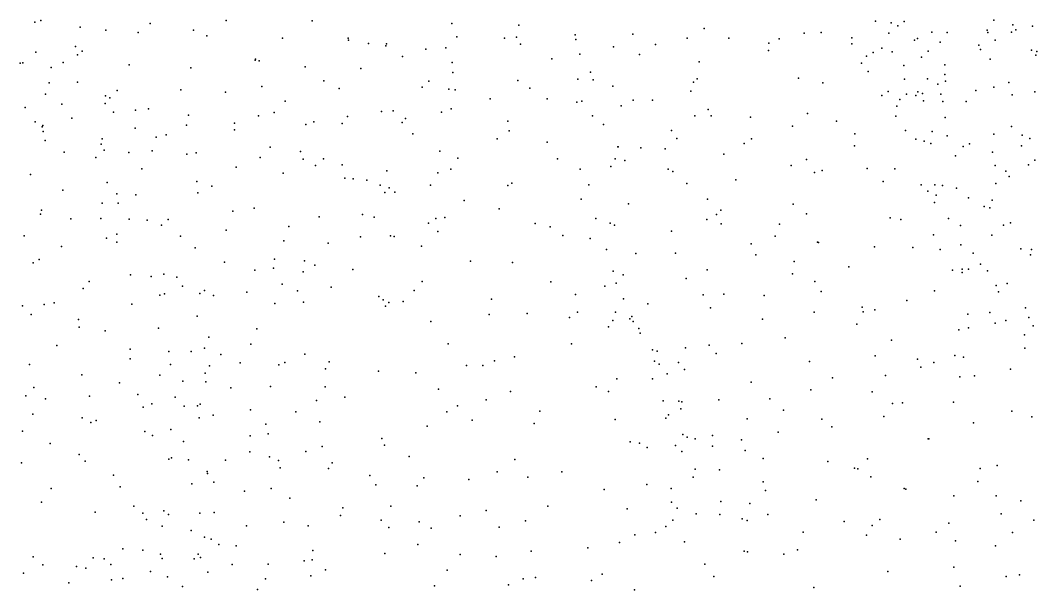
# Model space of a CAD drawing. Header units: metres. Extents: x -24.3 to 24.3, y -27.7 to 27.7.
# Drawn here: x -12.248 to -9.236, y 5.079 to 6.766 of the extents above; entities that cross this region are included whole.
import ezdxf

# ---------------------------------------------------------------- set-up
doc = ezdxf.new("R2010")
doc.units = ezdxf.units.M

msp = doc.modelspace()

# ---------------------------------------------------------------- linework, layer by layer
for p in [(-12.2051, 6.7605, -15.532), (-12.1877, 6.7656, 7.0452), (-11.8634, 6.7573, -15.4675), (-11.6382, 6.7656, 15.5664), (-11.3832, 6.7646, 24.3744), (-10.9692, 6.7571, 10.7973), (-10.7708, 6.7518, -12.7478), (-9.7134, 6.7643, 17.8836), (-9.6667, 6.7588, 18.1342), (-9.6467, 6.75, 18.3123), (-9.6282, 6.7629, 18.6979), (-9.3625, 6.7664, 16.6288), (-9.3065, 6.7534, 18.0607), (-9.2475, 6.7494, 14.7835), (-12.0708, 6.7458, -6.2667), (-11.9943, 6.7376, 11.3649), (-11.8991, 6.7302, 15.8038), (-11.7347, 6.7372, 15.6461), (-11.6955, 6.72, 11.3609), (-10.6039, 6.7232, 14.8332), (-10.433, 6.7255, -4.5563), (-10.2209, 6.7419, 14.8028), (-9.9248, 6.7288, -11.4309), (-9.8742, 6.7299, 26.1347), (-9.6734, 6.7279, 17.9963), (-9.5463, 6.7311, -11.1285), (-9.5013, 6.7304, 16.8857), (-9.3822, 6.7376, 15.5373), (-9.3798, 6.7304, 26.2002), (-9.3099, 6.7316, -4.9684), (-9.2976, 6.7379, -16.4066), (-12.0849, 6.6887, 24.5537), (-11.4706, 6.7135, 15.2627), (-11.2765, 6.7131, 15.0314), (-11.2759, 6.7081, 24.3934), (-11.2165, 6.6973, -14.7445), (-11.1645, 6.6907, 24.4374), (-11.163, 6.6965, 16.0136), (-10.9544, 6.7176, 24.5467), (-10.8132, 6.7133, 14.8414), (-10.7774, 6.7168, 24.701), (-10.7657, 6.6956, -12.4182), (-10.6012, 6.7092, -12.0919), (-10.3652, 6.695, -11.7886), (-10.2714, 6.7139, 25.8546), (-10.1481, 6.7137, 25.9835), (-10.0296, 6.6989, 14.7767), (-9.9984, 6.7114, 26.0842), (-9.7837, 6.7144, 17.2577), (-9.7831, 6.697, 14.7264), (-9.5974, 6.708, 18.5448), (-9.5885, 6.7127, 17.0126), (-9.5212, 6.7019, 26.2106), (-9.4069, 6.6925, 18.9571), (-9.3586, 6.7078, 16.7423), (-12.202, 6.6717, 7.5314), (-12.0789, 6.6637, -5.6724), (-12.0653, 6.6749, 15.9338), (-11.1158, 6.6595, 14.9139), (-11.0464, 6.6807, -14.3162), (-10.9873, 6.6853, 14.8814), (-10.5899, 6.6657, -3.957), (-10.4902, 6.6874, 14.833), (-10.413, 6.6649, 25.7262), (-10.0303, 6.6767, 15.9046), (-9.7397, 6.6606, -11.258), (-9.7198, 6.6712, 17.6597), (-9.6948, 6.684, 17.7831), (-9.6642, 6.6735, 17.1514), (-9.5571, 6.675, 18.7383), (-9.4017, 6.6799, 14.7446), (-9.2508, 6.678, 26.174), (-9.2383, 6.6627, 19.1473), (-9.2355, 6.6743, 16.6442), (-12.2482, 6.6394, 5.7874), (-12.2405, 6.6406, 16.16), (-12.1211, 6.6412, -6.0814), (-11.9259, 6.6343, 24.4699), (-11.5525, 6.6481, 24.3454), (-11.5507, 6.651, 16.0657), (-11.5398, 6.6465, 15.3623), (-11.4039, 6.629, 15.1531), (-10.9679, 6.6414, -13.7328), (-10.6728, 6.6519, 24.8508), (-10.2362, 6.6438, 16.0016), (-9.7551, 6.6395, 26.2005), (-9.6297, 6.6329, 26.2348), (-9.5768, 6.6577, -16.0138), (-9.5076, 6.6342, -14.5878), (-9.3732, 6.6516, -10.9323), (-12.1566, 6.6271, 16.0351), (-11.7432, 6.6257, 24.4353), (-11.2385, 6.6239, 14.9523), (-10.9663, 6.6116, 15.9584), (-10.558, 6.6128, 15.9755), (-9.7351, 6.6145, 17.4794), (-9.508, 6.6054, 17.0355), (-12.1628, 6.5815, 24.6245), (-12.0792, 6.5829, 7.364), (-11.5326, 6.5707, 9.8824), (-11.3482, 6.5872, 24.4075), (-11.0567, 6.5688, 11.0713), (-11.0372, 6.5862, 24.5236), (-10.7738, 6.5877, 14.8058), (-10.5953, 6.5916, -4.2642), (-10.5502, 6.5902, -11.8588), (-10.4918, 6.5708, 25.5884), (-10.2523, 6.5835, 25.9509), (-10.2415, 6.5932, -4.5948), (-9.9418, 6.5951, 14.7903), (-9.8695, 6.5813, 26.177), (-9.6272, 6.5924, -2.6148), (-9.5595, 6.593, 18.2468), (-9.5282, 6.577, 18.3695), (-9.5053, 6.5859, 18.523), (-9.3629, 6.5688, -2.4458), (-9.3185, 6.5826, 15.1313), (-12.1731, 6.5477, 16.1271), (-11.9959, 6.5428, 6.0556), (-11.9611, 6.5584, 6.9291), (-11.7725, 6.5609, -15.3131), (-11.6405, 6.5538, 15.4753), (-11.3033, 6.564, 10.1214), (-10.9776, 6.5627, 10.6431), (-10.9592, 6.5605, -13.1822), (-10.7382, 6.5653, 24.7749), (-10.2608, 6.5569, 14.8552), (-9.6943, 6.5441, 14.7599), (-9.6754, 6.5553, -14.8468), (-9.6211, 6.5479, 17.8096), (-9.5939, 6.5432, 17.94), (-9.5873, 6.5548, 15.4199), (-9.5743, 6.5493, 18.0576), (-9.5198, 6.5473, 26.2524), (-9.4155, 6.558, 16.9757), (-9.3079, 6.5455, 18.976), (-9.2412, 6.5543, 14.893), (-12.2338, 6.5081, 8.665), (-12.1256, 6.5183, 7.8665), (-11.9964, 6.5199, 15.9024), (-11.9828, 6.5369, -15.3814), (-11.463, 6.5267, 15.2099), (-10.8553, 6.5338, 24.6948), (-10.6865, 6.5338, 24.8925), (-10.5984, 6.5238, 14.8144), (-10.5842, 6.5266, 25.0651), (-10.4674, 6.5127, 25.7625), (-10.4317, 6.5297, 14.8341), (-10.3739, 6.5296, 25.8555), (-9.6497, 6.5125, 17.3645), (-9.6408, 6.5314, 17.6648), (-9.5705, 6.5281, 17.1996), (-9.5138, 6.5259, 14.7378), (-9.4441, 6.5262, 18.7129), (-11.9725, 6.494, 11.562), (-11.9071, 6.5002, 9.4643), (-11.8685, 6.5044, 15.7602), (-11.7493, 6.4852, 15.5837), (-11.5419, 6.4836, 15.3009), (-11.4956, 6.4937, -15.0417), (-11.2782, 6.4815, 11.4086), (-11.1777, 6.4962, 24.5141), (-11.1431, 6.4978, -14.2177), (-10.9993, 6.4939, -12.937), (-10.9713, 6.5038, 24.6092), (-10.5521, 6.4837, 25.3369), (-10.2486, 6.4834, -3.3606), (-10.2091, 6.5018, 26.0439), (-10.1999, 6.483, -11.3959), (-10.0834, 6.4792, 14.872), (-9.9153, 6.4907, -11.2202), (-9.6529, 6.4821, 17.5113), (-9.5072, 6.478, 18.2261), (-12.2043, 6.4657, 16.2266), (-12.1835, 6.4506, 11.6596), (-12.181, 6.4544, 8.3684), (-12.0959, 6.4766, 8.9421), (-11.7561, 6.4562, 24.43), (-11.6137, 6.4618, 24.3868), (-11.4022, 6.4573, 24.4622), (-11.378, 6.4653, 15.1107), (-11.2941, 6.4603, 15.0194), (-11.1163, 6.4639, -13.9822), (-11.1068, 6.4754, 14.9334), (-10.8033, 6.4678, 14.8071), (-10.5198, 6.4573, 25.5516), (-9.959, 6.4526, 26.1813), (-9.8288, 6.4676, 26.2221), (-9.3097, 6.4519, 18.868), (-12.1808, 6.4369, 16.0589), (-11.9078, 6.4468, 24.5057), (-11.8459, 6.4201, 6.5955), (-11.8162, 6.427, 15.6755), (-11.6134, 6.442, 16.052), (-11.0848, 6.4304, -13.4268), (-10.7991, 6.4393, -12.0419), (-10.3179, 6.4395, 14.8704), (-9.7749, 6.4305, 14.8432), (-9.6243, 6.4399, 14.8089), (-9.5456, 6.4369, 17.2724), (-9.5005, 6.4241, 26.2561), (-9.3629, 6.4295, 18.7279), (-9.2781, 6.4259, 16.9305), (-12.1745, 6.4101, 24.6721), (-12.0082, 6.3995, 7.7122), (-12.0058, 6.415, 24.5652), (-11.5078, 6.3908, 24.4439), (-10.8352, 6.4152, 24.7581), (-10.6864, 6.4054, 24.871), (-10.4775, 6.3919, 25.7549), (-10.4761, 6.3912, 14.8544), (-10.4084, 6.3889, -11.5151), (-10.3025, 6.4163, 25.9832), (-10.1021, 6.4014, 15.6853), (-10.0812, 6.4151, -4.7693), (-9.7753, 6.394, 15.5521), (-9.5936, 6.4138, 17.6105), (-9.5689, 6.408, 17.4025), (-9.5491, 6.4014, 17.8372), (-9.4536, 6.3925, 18.3648), (-9.4348, 6.4, 18.4841), (-9.28, 6.3947, -14.4737), (-9.2558, 6.4162, -10.6982), (-12.1187, 6.376, 16.0497), (-12.0246, 6.3594, 15.9498), (-11.9996, 6.3813, -15.1953), (-11.9261, 6.375, 15.8232), (-11.8578, 6.3797, 7.0523), (-11.7545, 6.3696, -15.0783), (-11.7272, 6.3735, 15.5365), (-11.537, 6.3598, 11.4829), (-11.4178, 6.3777, -14.7721), (-11.0049, 6.3787, 14.9157), (-10.9513, 6.3581, -12.2357), (-10.337, 6.3859, 15.8026), (-10.1624, 6.3701, 26.1317), (-9.4765, 6.3651, 15.1446), (-9.366, 6.3754, 14.8575), (-11.608, 6.3315, 9.6738), (-11.4099, 6.3554, 16.0345), (-11.3734, 6.3362, 9.9245), (-11.3499, 6.3562, -14.5353), (-11.294, 6.3377, 15.0243), (-10.6563, 6.3561, 14.8356), (-10.4979, 6.333, -4.3812), (-10.4853, 6.3561, -4.0757), (-10.4561, 6.3506, -3.8228), (-9.963, 6.3361, 26.2095), (-9.9182, 6.3536, 14.9122), (-9.7379, 6.3277, -10.9798), (-9.656, 6.3267, 14.8827), (-9.3589, 6.3365, 26.226), (-9.2594, 6.3379, 14.6717), (-9.2412, 6.3519, -5.1141), (-12.2184, 6.3094, -14.9923), (-11.8877, 6.3266, 24.4658), (-11.4687, 6.313, 15.2159), (-11.2866, 6.2982, 24.5887), (-11.262, 6.2969, -14.11), (-11.1615, 6.3208, -13.1862), (-11.0102, 6.3144, 10.4495), (-10.9716, 6.3258, 10.7468), (-10.589, 6.3256, 25.2307), (-10.3279, 6.325, -4.5765), (-10.3144, 6.3188, -3.5387), (-9.8943, 6.3154, -2.8971), (-9.8716, 6.3216, -4.8864), (-9.3274, 6.3193, 18.6262), (-9.3171, 6.3031, 17.1049), (-11.9904, 6.2862, 16.046), (-11.7251, 6.2892, 24.4533), (-11.6805, 6.2752, -14.7822), (-11.2214, 6.2925, -13.7381), (-11.1818, 6.2779, -12.9425), (-11.1548, 6.2695, 10.1764), (-11.0319, 6.2782, 11.0194), (-10.8036, 6.2769, -11.7865), (-10.7917, 6.2842, 14.8611), (-10.5632, 6.2793, 25.4164), (-10.2724, 6.2829, 26.0463), (-10.127, 6.2939, -3.1395), (-9.6908, 6.2889, -2.7005), (-9.5781, 6.2787, -14.9046), (-9.537, 6.2788, 17.4264), (-9.5142, 6.2768, 17.8117), (-9.4729, 6.2691, 18.0356), (-9.3568, 6.2826, 18.4979), (-12.1221, 6.2632, 5.7726), (-11.962, 6.2522, 15.8651), (-11.9056, 6.2494, -14.8993), (-11.7219, 6.2552, 9.4808), (-11.1674, 6.2563, 24.6513), (-11.1376, 6.2572, 14.9794), (-9.5584, 6.2602, 17.5447), (-9.5339, 6.2485, 26.245), (-9.4376, 6.2406, 18.1858), (-12.006, 6.2242, 8.2528), (-11.9577, 6.2247, 8.0195), (-11.5552, 6.2094, 15.2979), (-10.9329, 6.2326, 14.9214), (-10.8284, 6.2077, 24.8328), (-10.5861, 6.236, 14.8916), (-10.4454, 6.2222, 14.9269), (-10.2114, 6.2362, 14.9688), (-9.9578, 6.2218, -11.0122), (-9.5379, 6.2266, 14.9202), (-9.3914, 6.2145, 26.2365), (-9.3746, 6.2109, 17.2114), (-9.3676, 6.2334, 18.3792), (-12.188, 6.192, 24.6111), (-12.1854, 6.2035, 16.266), (-12.0982, 6.1785, 11.809), (-12.0097, 6.1789, 24.5018), (-11.9253, 6.1769, 5.9828), (-11.8098, 6.1764, 7.3291), (-11.6183, 6.2011, 16.0353), (-11.3627, 6.1841, 24.6273), (-11.2344, 6.1913, 11.3564), (-11.199, 6.1833, -12.4876), (-11.0169, 6.1793, -12.0643), (-10.99, 6.1819, 15.9175), (-10.5426, 6.1794, 25.1816), (-10.2133, 6.1763, 26.0907), (-10.1841, 6.1912, -11.1131), (-10.1722, 6.2036, -4.7353), (-9.9174, 6.193, 15.0046), (-9.6695, 6.1807, -10.8145), (-9.6383, 6.1764, 14.9689), (-9.4973, 6.1791, 17.7404), (-11.8722, 6.1737, 24.4188), (-11.8293, 6.1593, 9.2093), (-11.4521, 6.1555, 15.1888), (-11.0381, 6.1655, 24.7448), (-10.7225, 6.1647, -11.5969), (-10.6774, 6.1543, 15.8414), (-10.4994, 6.1651, -11.3501), (-10.487, 6.1595, 25.749), (-10.1705, 6.1629, 15.6321), (-9.9975, 6.1628, 26.2416), (-9.4615, 6.1588, 17.3359), (-9.3341, 6.1592, 18.2888), (-9.3129, 6.1661, 14.9656), (-12.237, 6.1281, 16.4173), (-11.9928, 6.121, -14.6102), (-11.9618, 6.133, 8.6248), (-11.7732, 6.1271, 15.5259), (-11.6382, 6.1446, -14.3956), (-11.2401, 6.1249, 15.0476), (-11.1506, 6.1282, 24.7285), (-11.1403, 6.1253, -12.2493), (-11.0106, 6.1405, 14.9805), (-10.6401, 6.129, 14.9289), (-10.5588, 6.1198, 25.0732), (-10.3182, 6.1418, 26.009), (-10.0106, 6.1271, -3.0577), (-9.5414, 6.1308, -5.0621), (-9.368, 6.1296, 18.1538), (-12.1262, 6.0966, 16.1446), (-11.9619, 6.1092, 15.8307), (-11.73, 6.0922, 24.4484), (-11.4671, 6.1131, 24.5953), (-11.3354, 6.1058, -13.0712), (-11.0593, 6.0974, 10.6141), (-10.5104, 6.0877, 25.5944), (-10.082, 6.1039, 15.1054), (-9.8855, 6.1091, 26.2356), (-9.8823, 6.1082, 15.4968), (-9.7158, 6.095, 15.0339), (-9.6026, 6.0929, -15.3165), (-9.5211, 6.0875, -15.7129), (-9.4606, 6.1008, 15.0143), (-9.2822, 6.0889, -14.5993), (-9.2509, 6.0874, 26.2114), (-12.192, 6.0575, -14.508), (-11.495, 6.0589, -13.7429), (-10.4237, 6.0754, 25.8905), (-10.3058, 6.0759, 15.0696), (-10.068, 6.0711, 26.1883), (-9.424, 6.0759, 14.9978), (-9.2536, 6.0712, 17.146), (-12.21, 6.0481, 16.3197), (-11.6428, 6.0499, 11.6641), (-11.5529, 6.0261, 24.5622), (-11.4975, 6.0317, 15.2243), (-11.4054, 6.0533, -13.4668), (-11.3753, 6.041, 15.1158), (-11.2629, 6.0275, 24.7332), (-10.914, 6.0522, 24.8309), (-10.7888, 6.0483, 14.9528), (-10.2123, 6.0268, 15.1534), (-9.9543, 6.0514, 15.1291), (-9.7921, 6.0357, 26.2348), (-9.4855, 6.0258, 17.562), (-9.4563, 6.0293, -10.5644), (-9.4378, 6.0285, 17.3839), (-9.4017, 6.0436, 26.2153), (-11.922, 6.0121, 15.7202), (-11.8602, 6.0074, 15.6139), (-11.8227, 6.0145, 24.3725), (-11.7845, 6.0057, 7.7269), (-11.4095, 6.0214, 11.515), (-10.4906, 6.023, 25.4525), (-10.4608, 6.012, 25.7603), (-10.2747, 6.0009, -4.6217), (-9.9594, 6.0155, 26.2293), (-9.4568, 6.0186, 17.7023), (-9.3816, 6.0238, 17.8727), (-12.0621, 5.9721, 24.4589), (-12.0444, 5.9925, -14.3116), (-11.7675, 5.9782, -14.0631), (-11.7027, 5.9656, 15.4269), (-11.4716, 5.9846, 16.0089), (-11.3264, 5.9755, -12.4055), (-11.0807, 5.9659, -11.8264), (-11.0566, 5.9925, 24.8015), (-10.6761, 5.9913, -11.3394), (-10.5154, 5.9784, 25.0457), (-10.4821, 5.9877, 25.1638), (-9.8935, 5.9921, -10.7778), (-9.3558, 5.981, -5.2207), (-9.3233, 5.9868, 14.7071), (-11.8347, 5.9515, 8.2886), (-11.8213, 5.956, 8.753), (-11.7158, 5.9564, 6.9703), (-11.6753, 5.9508, 24.4544), (-11.5766, 5.9604, 15.2985), (-11.4265, 5.9651, -12.6491), (-11.1851, 5.9481, -12.0332), (-11.1731, 5.9378, 10.7448), (-10.8517, 5.9403, -11.4735), (-10.6023, 5.954, 15.0754), (-10.4607, 5.9409, 25.3283), (-10.2238, 5.9532, 26.0439), (-10.1633, 5.9548, -3.3095), (-10.0436, 5.9513, 15.2069), (-9.8745, 5.9628, -2.9562), (-9.6207, 5.9361, 15.1168), (-9.5382, 5.9647, -2.5982), (-9.3488, 5.9613, 17.7681), (-12.2418, 5.9203, 5.6309), (-12.1773, 5.9238, 24.4735), (-12.1483, 5.9295, 11.9967), (-11.9181, 5.9253, 24.3493), (-11.4941, 5.9272, 9.4373), (-11.4092, 5.931, 24.6712), (-11.1659, 5.9195, 24.7847), (-11.1559, 5.9306, 15.0883), (-11.1136, 5.9333, 10.4123), (-10.3878, 5.9263, 25.85), (-10.2027, 5.9145, 15.2631), (-9.7526, 5.9162, 26.2389), (-9.715, 5.9086, -2.754), (-9.2689, 5.9139, 14.4761), (-12.2157, 5.8946, 16.22), (-12.0758, 5.8797, -14.0457), (-11.7236, 5.8893, -13.6251), (-10.8589, 5.8944, 24.8738), (-10.7461, 5.8979, 15.0734), (-10.6202, 5.8858, 24.9077), (-10.5968, 5.902, -11.1454), (-10.492, 5.8769, 24.9798), (-10.4841, 5.9014, 15.7732), (-10.4413, 5.8822, 25.6533), (-10.436, 5.8891, 25.4469), (-10.0478, 5.8803, 26.1498), (-9.8946, 5.9019, 26.2215), (-9.7494, 5.9027, 15.1496), (-9.4397, 5.8956, -14.9746), (-9.3739, 5.9007, 17.6391), (-9.327, 5.8766, 17.2942), (-9.2588, 5.8857, -10.3697), (-12.0737, 5.8572, 16.0135), (-11.9968, 5.846, 15.8434), (-11.8383, 5.8543, 15.5551), (-11.5474, 5.852, 24.5689), (-11.0315, 5.8741, 24.834), (-10.5046, 5.858, 15.2055), (-10.4314, 5.874, 25.1396), (-10.4145, 5.8532, -10.9512), (-9.7683, 5.8656, -10.5612), (-9.4661, 5.8491, 15.1288), (-9.4373, 5.8551, 17.5031), (-9.3581, 5.8694, 26.222), (-9.2459, 5.8613, 17.6279), (-11.6896, 5.8272, 9.0309), (-10.4104, 5.8394, 25.7719), (-9.9811, 5.8252, 15.2522), (-9.6654, 5.8182, -5.1516), (-9.2711, 5.8348, -2.346), (-12.1398, 5.8023, 24.3096), (-11.923, 5.7922, 11.8733), (-11.8083, 5.7845, -13.4219), (-11.7417, 5.7848, 6.5682), (-11.7022, 5.795, -13.2171), (-11.5654, 5.8071, -12.7362), (-10.9801, 5.8077, 15.1436), (-10.6141, 5.808, 15.2111), (-10.3745, 5.7901, 25.3312), (-10.3606, 5.7859, 15.324), (-10.2762, 5.7958, 25.8898), (-10.2061, 5.8037, -4.7156), (-10.1092, 5.8084, -10.7408), (-9.2703, 5.7952, 15.1237), (-11.923, 5.7634, 24.2157), (-11.6541, 5.7761, 24.4441), (-11.4053, 5.7766, -12.2281), (-11.3328, 5.7546, 15.1737), (-10.843, 5.7576, 15.1706), (-10.7831, 5.7688, 15.8432), (-10.3686, 5.7562, 25.675), (-10.186, 5.7791, 15.3354), (-9.9088, 5.7557, -5.0933), (-9.7145, 5.7721, 26.2365), (-9.5892, 5.7627, 26.2388), (-9.4777, 5.7733, -15.2879), (-9.4528, 5.7685, 26.2318), (-12.2206, 5.7468, 12.1521), (-11.8035, 5.7466, 24.3169), (-11.687, 5.7428, 6.7859), (-11.5963, 5.7518, 16.0038), (-11.4818, 5.745, 24.6175), (-11.4639, 5.7521, 11.3886), (-11.3437, 5.7333, 24.7274), (-11.1867, 5.7268, 24.8082), (-10.9261, 5.743, 24.893), (-10.8775, 5.7434, -11.268), (-10.3547, 5.7477, 25.4575), (-10.297, 5.7527, -4.3066), (-10.2798, 5.7314, 15.6587), (-9.5785, 5.7384, 15.1905), (-9.5405, 5.7528, 14.9329), (-9.3132, 5.7321, 26.2268), (-12.0658, 5.7158, 15.9618), (-11.8348, 5.7145, 6.207), (-11.7662, 5.6973, 8.2838), (-11.7001, 5.7206, 15.4034), (-11.698, 5.6951, 7.5178), (-11.0759, 5.7213, -11.5161), (-10.4798, 5.7043, 15.345), (-10.3742, 5.7037, 25.0668), (-10.3306, 5.7186, 25.2165), (-9.8407, 5.7073, 15.2697), (-9.6835, 5.7141, 15.1484), (-9.4633, 5.7099, 15.1833), (-9.4201, 5.7126, -2.4745), (-12.2079, 5.6778, 5.653), (-11.954, 5.6917, 15.7125), (-11.6247, 5.6771, -12.553), (-11.5062, 5.681, 9.5127), (-11.345, 5.6805, 10.8325), (-11.0085, 5.6729, 15.1908), (-10.795, 5.6661, 24.9301), (-10.5415, 5.6807, 24.9505), (-10.5047, 5.6665, -10.8409), (-10.0817, 5.6939, -4.9674), (-9.9047, 5.6716, 26.1553), (-9.7228, 5.6653, 15.2554), (-12.2314, 5.6539, 24.1471), (-12.1733, 5.6447, -13.5937), (-12.0428, 5.6529, 12.0101), (-11.8994, 5.6576, 16.0011), (-11.7894, 5.6494, 8.5104), (-11.3704, 5.6402, 15.2178), (-11.2867, 5.6498, 10.4859), (-10.8671, 5.6413, 15.2051), (-10.3431, 5.6387, 15.4374), (-10.2959, 5.6382, 25.4979), (-10.2873, 5.6356, 25.6932), (-10.178, 5.6415, 25.8808), (-10.0263, 5.6448, -10.5066), (-9.4817, 5.6348, 26.24), (-11.8844, 5.6198, 15.6169), (-11.8585, 5.6299, -12.939), (-11.7623, 5.6231, 24.3096), (-11.7232, 5.6243, 7.7908), (-11.7147, 5.6293, 11.5875), (-11.5663, 5.6121, 24.5051), (-11.4313, 5.6062, 24.6445), (-10.9835, 5.6063, 24.9051), (-10.9521, 5.6243, 15.8628), (-10.7086, 5.6086, 15.2673), (-10.2907, 5.6149, -3.6633), (-9.9863, 5.6114, -3.0346), (-9.663, 5.6309, 26.2201), (-9.6329, 5.6325, -10.2963), (-9.309, 5.6086, 15.2003), (-12.2109, 5.5989, 16.1189), (-12.0645, 5.5885, 24.0478), (-12.0394, 5.5749, 15.87), (-12.0229, 5.5807, -13.1186), (-11.7178, 5.588, 15.4102), (-11.6763, 5.5961, 9.2606), (-11.3603, 5.5762, -11.9414), (-10.9085, 5.5819, -11.1106), (-10.4852, 5.5832, 24.9955), (-10.3344, 5.5872, -4.0629), (-10.3272, 5.5971, 25.1609), (-10.0939, 5.5854, 15.3967), (-9.8719, 5.5846, 15.34), (-9.6886, 5.5922, -2.6428), (-9.423, 5.574, -5.5098), (-9.2503, 5.5913, 14.5137), (-12.2422, 5.549, 24.0013), (-11.8792, 5.5482, 6.0443), (-11.8016, 5.5534, -12.6254), (-11.52, 5.5699, -12.2387), (-11.0425, 5.5637, -11.3059), (-10.7254, 5.5719, 24.9574), (-10.0015, 5.5459, 26.0022), (-9.8426, 5.5621, -10.2903), (-11.856, 5.5358, 24.2057), (-11.7648, 5.518, 8.8056), (-11.5669, 5.5355, 15.33), (-11.5139, 5.5407, 11.1912), (-11.1768, 5.527, 15.2047), (-10.4407, 5.5173, 15.3587), (-10.2842, 5.5385, -4.798), (-10.2711, 5.5311, 25.2721), (-10.2474, 5.5259, 25.567), (-10.1965, 5.5356, -3.4355), (-10.1104, 5.5235, 25.8654), (-9.5567, 5.5266, 26.2234), (-9.5553, 5.5257, 15.2769), (-12.1598, 5.5122, 16.0363), (-11.5677, 5.4873, 24.4808), (-11.402, 5.4885, 24.6532), (-11.3535, 5.5035, 15.9293), (-11.1687, 5.5076, -11.5023), (-10.4129, 5.5131, 25.1085), (-10.3901, 5.5009, -10.6093), (-10.3058, 5.5066, 15.399), (-10.2871, 5.4889, -4.453), (-10.1966, 5.5045, 25.7527), (-10.1, 5.4916, 15.5587), (-12.2445, 5.4551, -13.1292), (-12.0736, 5.4796, -12.8713), (-12.0564, 5.4604, 24.0491), (-11.808, 5.4662, 6.3296), (-11.8003, 5.4699, 15.5177), (-11.7493, 5.4635, 6.5605), (-11.6399, 5.4633, 11.3771), (-11.5097, 5.473, 10.9178), (-11.4829, 5.4621, 24.5685), (-11.3235, 5.4547, -11.7221), (-11.0957, 5.4734, 24.8743), (-10.7819, 5.4648, 24.9902), (-10.0458, 5.4682, -10.3309), (-9.8547, 5.4592, 26.0928), (-9.7366, 5.4664, 26.1708), (-11.6944, 5.4293, 7.4408), (-11.6933, 5.4231, 15.4249), (-11.4776, 5.4403, 15.3132), (-11.3346, 5.4378, 15.2504), (-10.8348, 5.4288, -10.8469), (-10.6429, 5.4288, -10.7106), (-10.2483, 5.4359, 25.3792), (-10.1757, 5.4344, 25.6207), (-9.7759, 5.4393, 15.3787), (-9.7661, 5.4368, 15.2743), (-9.4031, 5.4382, 14.8014), (-9.353, 5.447, 15.2763), (-11.9725, 5.418, 15.9791), (-11.7396, 5.3928, 7.9435), (-11.6747, 5.3978, 9.491), (-11.2123, 5.4178, 24.8605), (-11.0519, 5.4101, 15.2331), (-10.9191, 5.4052, 25.0062), (-10.7438, 5.4125, 15.2445), (-10.2541, 5.4126, -10.4184), (-10.046, 5.3987, 25.8411), (-9.7266, 5.4132, -5.5182), (-9.4099, 5.3999, -5.6868), (-12.1563, 5.3787, 15.9818), (-11.9523, 5.3843, 15.7196), (-11.5837, 5.3706, 15.9688), (-11.5049, 5.3791, 10.2792), (-11.1948, 5.3902, 15.2302), (-11.0715, 5.3867, 24.9583), (-10.518, 5.3761, 25.1144), (-10.3915, 5.3907, -3.9607), (-10.319, 5.3788, 25.2337), (-10.0398, 5.3734, 15.4583), (-9.6284, 5.3792, 15.0806), (-9.6229, 5.3769, 26.1788), (-12.1856, 5.3384, 24.0088), (-11.4496, 5.3498, 24.676), (-10.3181, 5.3388, -3.7243), (-10.1717, 5.34, -5.1267), (-10.0862, 5.3346, 25.7047), (-9.8894, 5.345, -10.132), (-9.4815, 5.3575, 26.2069), (-9.3556, 5.3575, 26.2354), (-9.2824, 5.3423, -2.3109), (-12.0262, 5.3088, 24.1544), (-11.9115, 5.3262, 11.6834), (-11.8855, 5.3062, -12.2833), (-11.8233, 5.3124, 24.316), (-11.7161, 5.3057, 24.4118), (-11.6741, 5.3078, 15.4563), (-11.2925, 5.3212, 24.8496), (-11.1496, 5.3265, -11.2147), (-10.8669, 5.3139, 15.2209), (-10.6849, 5.3267, 15.813), (-10.4489, 5.3185, 25.1919), (-10.3008, 5.3202, 15.6739), (-10.245, 5.3039, 15.333), (-9.3409, 5.3042, -9.9548), (-11.8742, 5.2867, 15.6787), (-11.8094, 5.302, 11.4379), (-11.4672, 5.2792, 15.3405), (-11.2988, 5.2994, 15.2654), (-11.1785, 5.285, 15.8839), (-11.0658, 5.28, 15.2182), (-10.9445, 5.2984, 25.09), (-10.7512, 5.2828, 15.207), (-10.3138, 5.2849, 25.3091), (-10.1747, 5.3016, 25.4752), (-10.1083, 5.2887, -10.1824), (-10.0935, 5.2837, -3.0396), (-10.0327, 5.3018, -5.3264), (-9.8064, 5.2808, 26.0074), (-9.7005, 5.287, 26.1254), (-9.4961, 5.2766, -2.449), (-9.2435, 5.2849, 15.2783), (-11.8275, 5.2671, 8.27), (-11.7421, 5.254, 15.5528), (-11.5778, 5.2684, 24.6062), (-11.3945, 5.2687, -11.474), (-11.1555, 5.2631, 25.0265), (-11.0308, 5.2618, -10.9119), (-10.8286, 5.2647, 25.1431), (-10.3658, 5.2484, 15.2462), (-10.335, 5.2663, -4.434), (-9.9276, 5.2491, 25.8532), (-9.7234, 5.2697, 15.4225), (-9.5338, 5.2494, 26.1616), (-9.3071, 5.249, 26.2057), (-11.7018, 5.2348, 10.861), (-11.6823, 5.2288, 10.5144), (-11.6593, 5.2132, 7.0182), (-11.0698, 5.2127, 25.1508), (-10.4722, 5.2186, -10.3643), (-10.4264, 5.2412, 25.2825), (-10.2793, 5.2211, -3.4253), (-9.74, 5.2407, -2.6138), (-9.6401, 5.2286, -9.9702), (-9.4765, 5.2242, -5.8261), (-11.944, 5.2005, 15.787), (-11.8855, 5.1963, 6.0439), (-11.8326, 5.1844, 24.398), (-11.721, 5.1843, 24.4781), (-11.6081, 5.2091, 15.4305), (-11.3812, 5.1953, 24.8809), (-11.168, 5.1867, 15.2067), (-10.9446, 5.1829, -10.6589), (-10.7342, 5.1933, -10.4932), (-10.5663, 5.2031, 25.2922), (-10.1029, 5.1934, 25.6447), (-10.0931, 5.1916, 15.3663), (-9.9845, 5.1847, 25.7641), (-9.9447, 5.1975, 15.4701), (-9.3577, 5.2087, 15.3152), (-12.21, 5.1769, 15.954), (-12.1813, 5.1523, 5.6566), (-12.0318, 5.1734, 15.8709), (-11.9997, 5.1705, 5.8294), (-11.9795, 5.1539, 24.3184), (-11.8276, 5.1716, 15.9654), (-11.7333, 5.1704, -11.7973), (-11.7145, 5.1742, 7.6316), (-11.62, 5.1534, 24.6327), (-11.5137, 5.1544, 24.8643), (-11.4071, 5.1647, 15.9131), (-11.3832, 5.168, 25.0096), (-10.8373, 5.1777, 15.1785), (-10.2192, 5.1546, 25.5199), (-12.2386, 5.1281, 24.0705), (-12.0817, 5.1479, 24.2501), (-12.0542, 5.1425, -12.2162), (-11.8619, 5.1325, 9.7575), (-11.6924, 5.1305, 15.5555), (-11.3431, 5.1379, 25.2098), (-10.9827, 5.1372, 25.2686), (-10.5236, 5.1246, 15.168), (-9.6768, 5.1332, 26.059), (-9.4813, 5.1459, 15.3583), (-9.2863, 5.1235, 14.8024), (-12.1049, 5.0995, 11.9168), (-11.9783, 5.1084, 9.3954), (-11.9446, 5.1123, 8.9356), (-11.8124, 5.1176, 10.6705), (-11.5219, 5.111, 15.396), (-11.3873, 5.1199, -11.1788), (-10.801, 5.0931, 15.8217), (-10.758, 5.1111, 25.3617), (-10.7208, 5.1151, 15.155), (-10.555, 5.1066, 15.7861), (-10.1927, 5.1182, 15.2788), (-9.3257, 5.1179, -9.7653), (-11.7673, 5.0887, 24.5501), (-11.5447, 5.0798, 25.0682), (-11.0203, 5.0906, 25.3814), (-10.4275, 5.0791, -10.1294), (-9.8957, 5.0859, -2.6946), (-9.462, 5.0897, 26.0994)]:
    msp.add_point(p)

doc.saveas('drawing.dxf')
